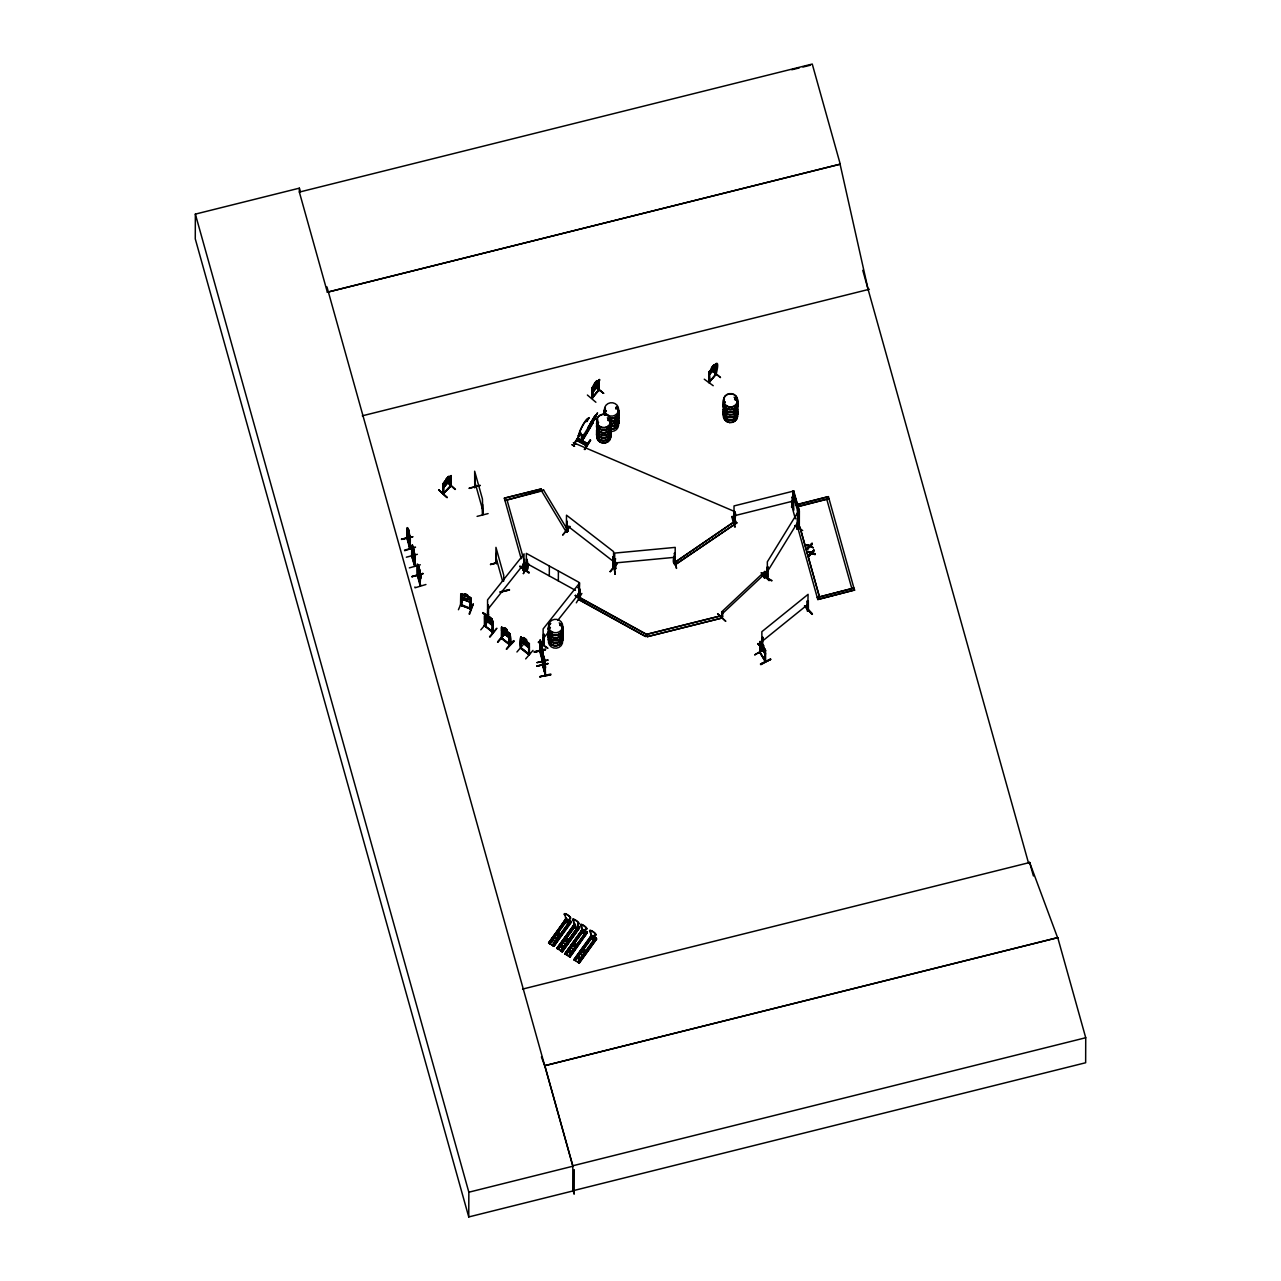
<?xml version="1.0" encoding="UTF-8"?>
<svg xmlns="http://www.w3.org/2000/svg" width="1281" height="1281" viewBox="0 0 1281 1281"><rect width="100%" height="100%" fill="white"/><g stroke="black" fill="none" stroke-linecap="round" stroke-linejoin="round"><path stroke-width="1.5" d="M300.411 191.958L299.354 188.163L195.353 214.119L195.272 238.874L468.75 1216.95L572.751 1190.994L572.831 1165.774L544.841 1065.664L1057.738 937.628L1085.728 1037.738L1085.648 1062.75L572.751 1190.786M299.338 191.974L299.354 188.163M327.36 292.212L840.256 164.16L812.25 64.05L299.354 192.086L327.36 292.212L840.256 164.16M401.577 539.461L412.61 536.707M404.524 550.141L415.54 547.211L404.668 550.686M406.349 557.203L417.382 554.321M406.926 538.02L406.99 528.589M407.694 539.317L407.342 527.644L410.208 537.908L410.016 536.339M407.63 539.445L407.486 527.74M408.447 531.167L409.328 536.627L409.344 534.353M408.335 530.782L408.431 529.389L409.824 536.066L409.44 547.788M408.607 530.318L407.966 529.453L409.808 538.34M409.376 534.017L409.183 532.368M409.328 567.883L420.312 564.793M409.584 537.86L409.776 548.796L410.272 548.108M410.304 537.78L410.224 548.716L407.422 538.132M415.044 566.09L411.633 555.89L411.761 546.218M422.826 573.44L411.954 576.514M412.018 557.171C411.153 524.153 416.741 569.901 414.836 565.369M412.226 545.226L412.402 556.482M412.114 545.258L414.596 553.68L414.612 566.426L411.697 555.874M414.211 553.984L413.347 549.341L414.74 558.468L413.058 552.768M414.147 551.647L413.955 549.981M414.115 551.967L414.179 556.595L413.219 548.78L415.108 555.49M414.996 565.738L412.45 556.466M412.338 547.563C415.989 560.646 415.108 553.216 414.66 565.177M414.884 586.986L415.044 587.787L425.933 584.504M415.3 557.715L414.884 561.254L412.674 553.216M417.606 576.61C414.323 539.621 425.884 598.964 418.134 570.333M417.99 576.354L417.83 564.681L418.054 565.562M420.168 575.393L418.343 566.522L420.184 573.119L420.2 585.865L417.286 575.089M418.807 568.22L419.704 573.696L419.704 571.422M418.807 567.819L418.823 566.602M419.592 571.038L419.544 569.421M420.696 574.945L419.912 584.825M420.536 574.865L420.12 585.737M438.887 489.886L447.037 497.604M450.944 486.011L443.242 493.858L443.69 482.985L442.874 493.681L450.736 485.867M446.092 478.998L444.779 484.17L448.478 481.464L449.775 476.948L448.494 477.813L448.494 476.388L443.418 483.257L443.162 493.938L450.736 485.515L450.143 486.732M443.947 493.153L443.947 493.313M443.418 483.257L443.306 486.428L444.251 486.828M443.658 492.881L443.69 482.985M448.398 476.516L448.398 477.733L451.152 475.555L450.944 486.364M449.855 486.732L449.967 480.711M450.255 477.012L450.688 476.052L450.304 486.62M450.592 485.947L450.688 476.052M446.749 482.072L455.059 489.47M458.438 609.724L462.729 599.748M470.832 608.827L460.536 605.192L460.744 594.016L464.17 595.025M460.776 604.36L471.232 608.747L470.175 607.963M461.624 595.633C460.696 592.238 461.736 607.626 461.72 605.128M461.704 605.577L461.768 595.281M464.218 593.695L464.298 595.105L462.601 594.736L462.601 597.01L464.33 598.659L469.294 599.572L469.31 597.298L467.581 596.241C467.997 593.023 460.167 593.487 467.645 595.137L467.645 596.354L471.152 598.003M464.923 594.208L467.005 595.008M469.038 613.983L473.33 603.799L469.615 614.191M469.278 488.413L480.279 485.403L469.182 488.125M470.223 598.515C467.981 623.687 472.849 596.193 470.063 598.851M468.75 1216.95L468.846 1192.211L195.353 214.119M475.123 486.7L474.755 487.645L474.659 471.216L482.441 499.014L482.777 514.514M475.027 477.124L474.739 487.597M477.092 516.371L488.109 513.585M480.791 629.82L488.077 621.333M482.28 504.554L482.377 514.562M482.809 514.754L482.649 504.458M483.017 612.558L492.096 619.283L482.681 613.183M484.426 615.985L484.41 626.057C488.029 629.211 483.882 612.51 485.227 616.609M492.352 631.405L484.778 625.64L484.666 614.8L485.723 615.232M484.698 625.592L485.547 626.233L485.483 616.321M487.565 616.834L487.565 599.86L524.073 553.888L523.385 570.429M487.869 606.105L488.157 605.096L487.821 616.097L488.509 614.768M488.125 616.113L489.854 617.474M488.157 605.096L487.421 615.761M488.461 615.264L488.477 605.321M489.55 636.721L496.868 628.25L490.015 637.073M490.431 617.682L490.351 618.979L490.431 617.682L487.469 615.504L488.205 614.544M496.259 563.128L490.559 564.345M492.577 631.405L493.329 632.43L484.298 625.528L492.977 632.654L492.208 632.19C493.185 600.309 492.753 655.44 493.201 621.541M492.176 618.979L482.921 612.862M492.48 621.845L492.08 632.013M492.208 631.821L493.233 632.366M496.067 553.84L496.484 563.672L495.891 562.855M496.307 553.28L496.275 563.176M497.604 642.101L504.986 633.711L497.62 641.957M501.576 637.538L502.088 638.899L501.592 628.09L502.184 638.979L501.239 638.354L509.966 645.112L510.094 633.919L501.576 627.178L502.536 632.542L509.294 637.762L510.19 637.249M501.319 638.434L501.576 627.178M502.296 638.498L501.463 637.554M503.689 590.765L504.09 590.909M503.705 581.094L503.721 575.153L495.955 547.355L495.891 563.272M504.33 498.181L541.062 489.006L504.33 498.181L521.175 558.74M504.474 629.227C503.337 625.865 508.397 629.724 507.148 631.341L508.669 632.782L508.653 635.056L503.097 630.684L503.113 628.411L504.538 629.131L504.554 627.914M504.89 500.519L543.56 489.983L568.236 531.023L566.314 532.079L541.639 491.023L506.828 500.038M505.034 628.491L506.748 629.852M514.225 641.173L506.523 649.131M507.036 499.974L526.459 569.164L523.657 570.894L524.409 569.933M509.117 634.511C510.959 633.326 507.516 641.205 509.101 644.567C512.304 646.248 510.879 635.024 509.278 632.83M500.214 591.806L509.47 589.981M509.374 634.223L509.085 644.471M506.443 649.099L513.745 640.612L506.507 648.971M516.932 651.997L524.105 643.59M521.335 648.33C517.044 646.985 523.048 623.415 520.935 647.818M521.287 648.698L520.839 637.89L521.175 648.714L529.149 654.927L529.261 643.799M523.305 573.632L528.605 564.088M523.337 570.669L524.057 559.909L524.345 569.709M523.433 573.536L529.021 564.297M523.657 570.894L523.849 569.469M523.689 638.803L523.705 637.586L526.571 639.86L527.9 644.855L523.785 642.582L522.36 638.194L523.785 638.931M524.361 560.133L523.337 570.317M523.801 637.714L523.705 639.011L520.743 637.073L529.437 643.767L523.785 639.331L523.785 641.605L526.459 643.719L526.475 641.445M524.281 638.29L525.995 639.651M525.69 658.898L532.992 650.412M524.089 569.709L526.459 569.469L526.331 553.36L578.9 582.295L578.964 599.492M527.292 569.324L526.171 569.292L526.507 559.06C527.772 560.117 529.389 572.735 526.475 568.588M526.347 569.02L527.18 569.853L526.347 569.388M528.268 653.918C528.525 655.183 529.581 642.822 528.364 644.311M528.717 653.951L528.621 644.023M528.829 573.039L519.686 566.394L529.197 572.543M529.341 643.719L529.469 654.623L521.655 648.33M534.401 652.077L545.514 649.515L534.401 651.949M537.027 666.216L548.108 663.462L537.011 665.96M537.075 662.693L548.172 660.019L537.075 662.517M538.596 641.621L547.756 648.058M539.701 676.768L550.91 674.799L539.669 676.704L550.766 674.014M539.893 651.981L540.262 650.604M539.845 641.221L539.717 651.244L542.423 661.14M540.454 652.093C537.908 624.856 543.672 653.454 541.078 642.069M540.454 651.933L540.198 640.276L542.632 653.983M541.222 643.815L542.023 649.307L542.023 647.033M541.094 643.43L541.19 642.037M542.568 665.624L541.879 645.032M542.92 650.572L543.064 665.944M543.064 666.104C539.942 629.499 550.141 691.051 542.92 657.521M543.56 489.983L541.639 491.344L541.062 489.006M543.448 635.152L543.736 634.159L543.576 644.679M543.736 634.159L543.08 644.311M543.817 657.826L544.617 663.318L544.633 661.044M543.704 657.441L543.801 656.048L544.665 659.491M544.057 644.423C543.785 642.133 543.448 645.896 544.057 644.423L544.057 634.367M544.489 659.042L545.033 675.503L545.178 664.471M542.407 665.127L545.418 674.911M545.114 663.062L545.482 674.815M1057.738 937.628L544.841 1065.664M549.309 575.922L549.341 566.026M550.654 940.542L555.362 943.44M551.839 938.909L556.546 941.807M556.931 931.831L561.654 934.746M558.34 580.901L558.388 571.006M560.149 944.385L564.857 947.3M570.061 526.491L562.839 534.85M561.911 941.935L566.618 944.85M563.48 939.774L568.204 942.672M566.314 532.079L568.236 531.023M566.362 530.67L566.506 515.202L613.567 551.615L613.599 567.611L612.654 566.634L613.503 567.627M565.465 954.105C578.083 961.951 560.71 951.03 565.658 954.217L582.166 931.351L581.526 926.147A3.795 1.025 35.8 0 1 581.542 924.402A3.795 1.025 35.8 0 1 585.977 927.268A3.795 1.025 35.8 0 1 585.977 929.013L585.177 933.561M567.499 531.375L566.73 520.919L567.275 521.815C566.314 531.599 569.196 530.558 566.442 531.167M567.515 525.338L567.339 531.791L566.362 531.039M567.179 919.47L549.485 943.569L566.81 919.374L566.266 918.237L549.229 943.392M566.891 951.255L571.598 954.153M569.196 919.87L569.34 920.735M569.837 947.171L574.545 950.07M570.605 921.551L553.904 946.371L571.358 922.288L567.739 920.03M571.406 944.994L576.114 947.908M574.464 443.995L580.805 433.106L574.448 443.786M573.167 942.544L577.891 945.458M573.183 926.916L572.815 926.163L577.155 929.494M574.256 1169.665L574.16 1194.196L573.167 1190.673M576.338 602.823L581.878 593.423M576.946 439.847L586.89 445.18L576.978 439.639M587.547 443.883L577.651 438.55L587.595 443.979M578.099 597.314L577.955 593.551M578.996 597.731L578.307 596.994M577.171 955.61L581.878 958.524M579.925 598.723L579.236 599.956L579.636 588.956L579.332 589.965M578.916 599.732L579.653 582.951L543.144 628.923L543.032 644.919L543.704 643.686M579.877 600.309L580.982 598.179L646.681 634.351L720.178 616.001L720.739 618.339L647.257 636.689L646.681 634.351L645.576 636.465L579.877 600.309L580.982 598.179M578.932 927.044L561.863 951.543L560.694 950.886L576.962 928.389M580.021 598.691L579.957 589.18M581.67 436.036L581.59 442.329L581.606 436.132M581.494 442.025L582.038 434.883L583.127 435.572L582.295 436.501M581.91 435.188C580.357 449.199 586.025 440.36 581.398 435.924L582.038 434.883M582.439 436.421L582.327 442.602L582.903 441.657M582.439 435.108L582.086 436.293M582.999 441.961L582.919 437.013M583.912 437.061L583.912 438.262M583.816 434.835L593.087 419.528M583.479 434.691L583.463 438.326L592.719 422.97M584.905 449.615L590.557 440.248M590.573 440.28L584.44 449.183M575.249 595.665L584.408 602.086L575.249 595.473M584.456 601.974L575.585 595.201M584.136 929.446L585.577 931.447M595.889 402.25L587.387 395.028M595.665 415.925L597.554 412.866L587.963 430.256L588.043 427.31L595.569 415.076L595.601 418.054M569.469 956.635L587.21 931.992L570.333 954.857M592.479 387.519L591.71 398.263L598.835 389.632M592.831 397.574L591.726 397.911M590.205 938.156L589.836 937.404L594.176 940.718M592.222 398.359L592.254 387.647C613.487 361.786 581.126 408.735 598.531 384.989M592.847 397.318L592.462 389.504M592.767 397.815L592.783 387.759L591.822 388.287M594.624 383.275L592.174 387.727M595.105 383.099L596.53 381.45M593.231 935.434L594.672 937.452M598.163 390.225L599.156 390.385L599.252 379.496C597.058 383.067 596.674 379.72 596.914 382.01L598.099 381.049L596.898 385.661L593.519 388.623L594.72 384.572M595.937 937.756L578.628 962.704L577.635 962.047L595.777 938.397L593.231 936.523M598.115 390.833L598.211 384.812M598.531 381.081L598.868 380.089L598.659 390.609M598.868 380.089L599.236 390.241M596.113 387.759L603.527 393.171M610.14 571.646L617.33 563.08L610.204 571.486M613.519 567.179C611.694 566.538 615.36 565.866 613.791 557.347L612.75 557.027L613.343 567.547M612.991 556.739L612.862 566.554M613.759 563.464L614.96 574.176M674.174 553.504C676.368 550.446 670.539 564.088 675.055 563.432L675.215 547.387L614.72 553.088L614.544 569.02C617.762 569.901 613.919 557.251 615.713 558.996M645.576 636.465L579.877 599.988M720.178 616.001L646.681 634.351M647.257 636.689L720.739 618.339M736.751 522.904L735.47 520.887L673.742 563.128L675.039 564.841L736.751 522.904L675.039 564.841M674.27 563.144L675.247 562.567M675.007 562.887L674.19 563.448M709.738 381.338L709.402 371.65L708.633 382.395L716.031 374.116M716.079 374.148L708.937 382.619L709.178 371.778M709.674 381.834L709.386 375.605M711.547 368.752L713.821 364.717L713.837 366.126L715.006 365.165L713.821 369.793L710.443 372.739L711.563 367.535M713.213 385.709L704.262 379.192M713.917 364.781L713.821 365.934M715.406 374.741L715.118 368.928M715.439 365.197L715.791 364.204L715.535 375.045M715.791 364.204L716.159 374.356M716.079 374.5C722.708 347.872 706.279 378.327 709.882 370.545M717.664 613.759L725.799 621.333L717.6 613.823M711.596 370.497L720.466 377.431M722.036 617.586L722.452 611.678L722.004 612.638M722.452 611.678L721.747 617.202M722.676 617.01L722.724 611.934M735.294 526.907L732.316 516.291M735.086 521.303C732.796 524.602 738.112 512.208 733.901 511.599L733.997 521.943L734.029 505.931L792.827 491.264L792.699 509.165L795.325 518.805M734.894 521.735L734.894 515.154M735.47 520.887L675.375 562.023M763.092 650.204L754.797 654.751M758.112 643.526L763.844 650.924L758.048 643.735M759.713 642.486L760.177 653.326L760.562 643.142L759.713 642.486L760.562 643.142M760.161 641.509L760.241 653.07M760.818 664.711L770.714 659.347L760.514 664.022M761.923 644.231L761.859 631.693L808.087 594.352L807.67 611.197L807.286 600.997L808.327 600.645L808.391 610.541L807.51 611.181L807.286 600.997M761.859 644.087L761.09 643.046L761.971 647.962L764.677 651.244M762.179 647.85L762.611 637.057L762.019 646.857L763.748 649.723L762.019 644.583M762.339 643.67L763.46 645.512M762.595 642.79L762.611 637.057M762.964 649.947L754.845 654.863M763.828 645.88L761.859 642.87L764.693 648.987L765.221 661.636L765.093 650.62L765.253 651.645M765.093 577.01L764.036 577.587L764.677 576.626M765.093 577.187L764.869 571.854L764.565 577.763M765.141 572.127L764.405 577.763L765.205 576.818M764.789 576.802L764.869 571.326L721.731 611.838L721.619 617.394L722.516 616.545M764.725 660.82L765.093 650.62M765.59 661.3L760.017 652.189L760.097 641.397L765.51 650.572L765.622 661.46L759.585 652.061L765.173 661.54M767.383 577.667L767.815 567.003L766.967 567.659C768.536 581.59 766.679 576.338 766.887 577.395M767.479 566.81L767.495 576.61M769.112 580.661L761.138 572.943M770.714 659.395L760.53 664.038M771.915 580.533L762.099 575.057M791.914 507.148L792.539 506.427L792.683 507.308M791.818 501.736L791.61 500.695L792.299 505.114M791.802 497.524C792.907 493.489 791.306 511.103 791.77 506.619M792.25 507.836L791.674 505.803M793.243 491.183L793.195 507.756L793.66 490.703L799.36 511.087L799.296 527.74L798.431 526.491L798.431 510.222L793.724 492.865L792.747 493.105L797.471 510.462L797.567 527.772M792.699 509.165L793.66 508.925L793.66 490.703M797.951 527.692L796.942 528.813L797.006 524.537M797.278 528.989L797.551 517.972L797.374 518.997M798.8 511.039L798.736 527.596M799.936 527.148L819.376 596.642L799.936 527.148L797.791 527.692L817.79 599.524L854.539 590.029L817.79 599.524M802.691 530.542L794.732 525.578M806.229 544.745C806.021 546.523 807.03 543.336 809.592 545.754L812.058 543.288L810.329 546.266L812.282 544.329M807.43 549.229L809.112 546.298L807.43 549.229L809.864 546.603L813.275 547.628M808.119 551.503L811.001 553.28L808.119 551.503L811.481 552.511L813.947 550.045L812.218 553.024L814.94 553.808L812.218 553.024M811.754 553.568C819.712 556.546 809.992 550.67 809.32 556.002L811.001 553.072M809.32 556.002L809.096 554.961M806.229 544.953L809.592 545.754M808.119 551.711L811.481 552.511M804.964 605.865L812.458 614.015L804.532 606.041M812.058 543.288L809.592 545.962M813.947 550.045L811.481 552.719M814.188 551.102L812.218 552.816M817.23 597.49L853.979 588.011L819.167 597.01M826.837 499.51L851.833 588.539M795.549 504.842L828.423 496.628L795.549 505.146M578.051 596.978L579.028 597.827M582.903 435.716L582.118 435.06M503.465 590.221L503.545 590.685M549.245 627.594L550.43 627.418L549.341 627.898M549.325 627.69L550.27 627.946M560.085 625.208C560.053 626.313 562.519 622.742 561.526 625.624M561.67 633.198L561.719 632.382M598.403 422.458L597.522 422.81L598.595 422.218M610.605 432.402A7.094 6.709 0.2 0 1 602.791 440.776A7.206 6.821 0.2 0 1 597.506 430.528L597.603 429.888M597.779 422.938L598.355 422.442M604.424 414.195A7.094 6.709 0.2 0 1 605.385 410.833L605.497 410.336M608.219 419.079L608.155 420.536M608.731 419.047L608.939 420.488L609.324 419.047M609.964 419.768L609.484 420.712M615.729 408.655L616.305 407.39M616.001 408.143L617.426 408.287M724.373 401.529L725.158 401.818L724.213 402.106M734.589 399.224C736.639 395.781 737.44 402.41 734.702 399.448M735.022 399.48L736.367 398.743M565.289 915.451L565.161 915.627A3.795 1.025 35.8 0 1 565.161 913.881A3.795 1.025 35.8 0 1 569.613 916.748A3.795 1.025 35.8 0 1 569.597 918.493L568.94 922.848L565.802 920.815L565.289 915.451A3.795 1.025 35.8 0 1 565.305 913.689A3.795 1.025 35.8 0 1 569.741 916.556A3.795 1.025 35.8 0 1 569.741 918.301L569.068 922.656L565.93 920.639M577.923 923.969L577.251 928.325L574.112 926.307L573.472 921.119A3.795 1.025 35.8 0 1 573.488 919.358A3.795 1.025 35.8 0 1 577.923 922.224A3.795 1.025 35.8 0 1 577.923 923.969L578.051 923.793A3.795 1.025 35.8 0 0 578.051 922.048A3.795 1.025 35.8 0 0 573.616 919.182A3.795 1.025 35.8 0 0 573.616 920.927L574.24 926.115L557.811 949.045L574.705 926.948L558.356 949.397M578.051 923.793L577.379 928.149L574.24 926.115M595.073 935.018L594.272 939.549L591.117 937.532L590.493 932.344A3.795 1.025 35.8 0 1 590.493 930.582A3.795 1.025 35.8 0 1 594.944 933.449A3.795 1.025 35.8 0 1 594.928 935.194L595.073 935.018A3.795 1.025 35.8 0 0 595.073 933.273A3.795 1.025 35.8 0 0 590.637 930.406A3.795 1.025 35.8 0 0 590.621 932.152L591.262 937.34L575.169 960.414M502.44 638.691L510.126 644.391L509.246 643.686M521.335 648.698L520.855 647.417M417.286 575.441L417.734 565.562M559.605 934.842L559.365 933.561M567.915 940.334L567.435 938.845L566.17 938.861M575.906 945.154L575.473 946.067M585.001 951.143L584.568 952.071M733.757 521.159L734.862 520.871M791.562 507.1L792.875 506.78M766.919 577.507L767.831 577.042M797.839 527.82L797.342 528.893L797.567 527.404M598.467 385.021L599.348 382.843M451.056 478.758L444.187 486.94L451.136 478.838M460.696 597.394L461.961 599.06L470.031 602.182M460.824 594.192L461.977 594.064M461.881 599.06L469.983 601.99L471.104 601.381M460.92 604.44L461.464 605.545M470.047 597.138L461.929 594.16M585.001 930.695L585.161 930.15M614.496 568.284L614.784 569.052M606.361 410.961L605.417 411.185M609.932 420.008L609.82 420.248A7.094 6.709 0.2 0 0 607.338 417.798M616.097 407.694L617.794 408.143M617.634 408.671L616.145 407.23M560.373 624.135L560.405 625.32M735.022 398.743L735.214 399.56L735.15 398.599M594.96 419.447L595.553 417.91L587.963 430.256M567.851 920.415L568.236 920.366M733.965 521.047L735.086 521.207M524.313 570.141L522.744 564.056M579.893 599.204L579.3 599.604M761.795 575.553L771.706 580.885M558.18 933.176L557.699 935.434M575.697 945.73L575.601 944.273L574.096 944.081M591.79 398.183L598.659 390M709.642 381.898L708.633 382.026M580.805 433.106L573.936 443.69M581.814 436.148L582.439 434.691M582.727 434.835L581.814 435.732M583.367 438.23L592.719 422.634M593.071 422.826L583.816 438.55L583.864 434.419L584.008 437.413M584.376 449.343L590.045 439.783M526.507 559.06L527.212 559.861M767.815 567.003L766.967 567.659M589.965 424.011L594.896 415.717M767.303 571.726L797.871 522.04M538.228 642.277L547.676 648.346M675.279 562.935L674.27 563.096M566.266 918.237L548.572 942.976L566.634 918.477M566.266 918.957L548.62 942.992C562.167 951.335 544.169 939.533 550.093 943.953M549.533 943.585L567.131 919.518M551.214 942.304L566.394 921.471M553.488 943.745L568.54 922.816M569.276 923.297L552.335 945.362L570.077 921.311L571.038 922L553.344 946.002M552.735 945.538L570.621 921.039M553.248 945.954L570.974 921.279M574.577 923.729L556.931 948.484M574.945 923.953L556.819 948.404L574.577 924.37M574.945 924.482L557.491 948.853L574.945 924.754M578.436 926.9L579.669 927.764L562.263 951.879L557.203 948.34L557.763 949.013L575.505 924.962M577.507 925.346L577.651 926.227M560.646 950.838L576.85 928.309M560.998 950.982L578.388 926.787M578.932 926.531L561.302 951.271L579.284 926.755M561.654 951.495L579.348 927.492M579.604 927.732L562.263 951.879M585.305 933.369L582.038 931.527L581.526 926.147M564.761 953.64L582.503 928.949M565.065 953.769L582.503 929.606M565.161 953.817L582.551 929.702M565.369 954.041L582.759 929.91M583.415 930.182L565.77 954.297L583.463 930.294M566.282 954.633L572.191 946.659M574.4 943.376L582.631 932.184M584.889 929.798L584.873 930.614M585.977 929.013L585.833 929.205A3.795 1.025 35.8 0 0 585.849 927.46A3.795 1.025 35.8 0 0 581.398 924.594A3.795 1.025 35.8 0 0 581.398 926.339M584.777 933.529L568.572 956.074L569.581 956.715M584.072 930.614L587.226 932.68L586.314 932.024L568.668 956.138L586.858 931.751M569.485 956.667L587.21 931.992M569.789 956.779L587.226 932.616L570.141 957.083M575.377 960.622L573.856 959.645L591.598 934.954M591.598 935.594L573.952 959.709M590.813 937.596L574.561 960.093M575.073 960.35L592.559 936.283M576.53 959.021L591.726 938.172M594.016 936.635L593.711 935.803M594.672 936.363L593.087 935.658M578.82 960.462L593.872 939.533M578.628 962.704L596.305 937.98M596.61 938.957L579.22 963.088L596.69 938.989L593.071 936.731M406.926 538.26L409.76 548.684M417.782 575.553L420.584 585.273M488.477 615.008L487.949 615.937M578.98 599.636L579.508 598.803M487.533 609.756L524.041 563.784M543.112 638.819L549.197 631.149M557.715 620.436L579.62 592.847M767.431 577.331L767.335 561.831L797.903 512.144L797.919 527.596M591.454 424.539L589.965 426.365L595.601 416.069M605.561 410.48L605.273 411.153A7.206 6.821 0.2 0 0 604.312 414.484M597.522 422.218L597.763 422.538A7.094 6.709 0.2 0 0 602.823 432.53A7.094 6.709 0.2 0 0 610.621 424.171M798.415 517.86L798.511 518.613M798.399 524.473L798.575 524.233M569.613 526.331L562.823 534.994M613.791 557.347L612.75 557.027M610.22 571.678L617.378 563.272M596.898 380.585L594.544 383.339L596.994 380.665M592.094 398.423L599.156 390.016M603.543 393.315L596.482 387.294M709.706 371.89L708.745 372.403M709.017 382.539L716.063 374.34M720.402 377.543L711.916 370.289M484.586 614.88L485.691 615.168M484.586 618.163L492.32 625.464L493.281 624.856L492.24 625.368M485.563 620.148L492.32 625.464M492.256 620.532L493.297 621.589M502.584 627.546L501.495 627.274M501.56 630.444L502.472 632.526L509.294 637.762M507.324 631.277L504.378 627.882M520.726 640.34L528.461 647.642M523.705 637.586L526.491 639.94M521.703 642.325L528.477 647.449L529.437 647.033M529.373 654.495L520.71 647.706L528.989 654.799M584.793 951.735L582.775 951.831M807.43 549.021L809.864 546.603M809.32 555.794L811.754 553.376M758.064 643.574L763.028 649.179M444.235 481.992L450.239 476.036M443.979 483.241L442.986 483.69M438.887 490.079L447.149 497.524L438.839 489.95M809.08 555.169L811.001 553.28M764.116 577.507L764.933 576.546M721.715 614.304L764.853 573.808M761.442 572.655L769.545 580.245M540.454 651.725L542.536 659.987M761.811 641.589L808.055 604.248M469.983 601.99L471.024 601.221L470.992 598.083L470.992 608.763M605.593 410.657L606.361 410.56M608.155 419.063L609.996 419.528M725.126 402.458L724.422 402.282A7.094 6.709 0.2 0 0 729.562 412.418A7.094 6.709 0.2 0 0 737.376 404.059M560.277 624.439L561.783 624.856M560.55 625.464L561.43 624.888M807.863 610.252L807.478 610.925M759.985 644.727L760.658 647.017M765.686 650.604L765.061 649.179M765.093 654.127L760.61 646.985L765.67 653.87M760.594 664.327L770.441 658.882M410.288 541.014L407.454 530.878L407.678 533.344M412.226 548.508L415.06 558.644M791.77 507.068L792.667 506.812M792.667 507.26L791.562 506.732M734.702 527.035L731.755 516.611M617.202 408.943L615.953 408.783M608.203 420.44L609.452 420.6M561.254 625.688L560.021 625.528M575.633 444.251L573.36 442.666L735.006 511.695M578.788 597.859L577.955 597.731M558.964 935.418L557.443 935.13M567.275 940.911L566.298 940.959M575.201 946.131L574.224 946.195M583.191 950.086L584.985 950.934M413.219 550.59L413.667 553.392L413.026 552.511M414.339 552.735L413.219 549.357M414.9 556.322L414.355 555.474M496.516 563.624L496.323 562.759L490.559 564.569M490.543 564.473L496.067 562.967M500.15 592.014L509.39 589.532M500.295 592.302L509.47 589.917M362.283 415.829L869.367 289.25M407.678 528.413L407.454 527.612M409.263 532.832L408.431 529.389M412.626 536.755L401.433 539.141L412.626 536.963M412.418 550.91L414.788 558.916M419.736 569.869L418.663 566.474M420.264 573.44L420.568 574.977M422.842 573.472L411.97 576.77M411.938 576.642L422.97 573.904M733.997 515.843L792.795 501.159M798.047 506.379L828.983 498.661L798.047 506.7M799.36 511.087L793.163 490.815M799.936 527.468L796.942 528.813M522.584 989.092L1029.652 862.513L1057.738 938.092M572.831 1165.774L1085.728 1037.738M468.846 1192.211L572.831 1166.238L326.959 286.928M791.77 69.75L799.216 67.941M802.947 67.028L810.393 65.219M797.471 510.462L798.431 510.222M797.423 526.523L798.383 526.283M1029.652 862.513L1028.451 862.802L862.77 270.291M541.943 646.729L542.648 649.035M534.417 652.205L545.514 649.723M534.289 651.645L545.386 649.163M543.08 659.939L545.242 667.993M542.536 660.356L542.568 650.46M537.011 666.088L548.092 663.606M567.195 531.375L566.506 530.862M509.822 644.679L501.72 637.97M560.47 623.879L561.302 623.991M615.52 568.492L614.528 568.588L615.633 568.428M614.656 569.004L615.681 568.908M614.672 562.983L675.183 557.283M558.18 933.273L559.124 933.465M583.976 952.231L583.031 952.039M470.848 609.132L460.728 605.256M573.856 959.645L579.3 963.12M806.454 545.546L809.112 546.507M810.329 546.058L813.275 547.836M407.31 538.292L410.224 548.476M540.198 650.668L542.52 660.243M709.178 375.189L716.255 366.958M593.039 391.329L592.27 391.073M577.891 438.294L587.819 443.626M578.179 587.499L579.076 587.979L577.987 587.819M526.299 563.256L575.441 590.317M582.711 599.444L646.681 634.655M504.858 633.791L497.685 642.197M591.262 937.34L594.4 939.373M520.006 566.154L529.197 572.559M488.509 614.864L487.485 615.617L490.255 617.73M597.619 422.938L597.747 423.018A7.094 6.709 0.2 0 0 602.823 432.978A7.094 6.709 0.2 0 0 610.621 424.619A7.206 6.821 0.2 0 1 602.807 432.93A7.206 6.821 0.2 0 1 597.538 422.746L597.522 422.618A7.206 6.821 0.2 0 0 602.807 432.786A7.206 6.821 0.2 0 0 610.733 424.299M596.113 387.551L603.591 393.283M566.474 525.098L613.535 561.526M485.611 615.248L493.217 621.685M447.149 481.864L455.444 489.278M490.335 618.851L491.76 620.404L491.76 622.678L486.204 618.291L486.204 616.017L487.645 616.737L487.517 615.408M804.516 606.057L811.978 614.416M757.984 643.815L762.964 649.243M724.293 409.952L724.341 410.144A7.094 6.709 0.2 0 0 729.546 420.2A7.094 6.709 0.2 0 0 737.36 411.841M605.513 410.881L605.192 410.849A7.206 6.821 0.2 0 0 604.312 414.355M673.742 562.823L675.039 564.521M793.003 500.407L793.099 501.191M793.019 500.919L793.195 500.983M582.775 951.943L582.471 950.966M573.68 945.938L573.392 944.962M414.676 558.308L412.738 547.067L413.219 548.38M414.58 555.954L412.738 549.341L413.251 550.734M542.455 651.02L540.79 642.101L541.222 643.414M545.065 665.031L543.384 656.112L543.817 657.425M542.936 664.759L545.418 675.263L542.936 665.127M484.762 618.131L485.707 620.068M597.49 430.4L597.587 430.72A7.094 6.709 0.2 0 0 602.791 440.776A7.206 6.821 0.2 0 0 610.717 432.225M561.686 632.157L561.831 632.67A7.206 6.821 0.2 0 1 556.482 642.934A7.206 6.821 0.2 0 1 548.604 634.383A7.11 6.725 0.2 0 0 556.466 642.694A7.11 6.725 0.2 0 0 561.735 632.67M542.92 654.255L543.24 655.119M541.415 1056.905L544.841 1066.128M413.251 551.15L414.179 554.321L413.219 551.054M791.338 501.56L793.82 510.222M1029.62 862.369L1033.431 875.98M828.423 496.628L854.539 590.349M814.94 553.6L815.164 554.593M793.547 492.673L798.479 510.318M474.627 481.112L482.393 508.909M495.923 557.267L502.648 581.35M420.328 574.833L420.584 575.761L419.944 574.929M417.782 575.201L420.632 585.529M414.179 553.92L414.676 556.034M840.24 164.881L868.15 289.554M412.098 548.524L412.45 550.958M613.887 563.272L615.12 574.192M561.751 628.074A7.11 6.725 0.2 0 1 556.482 638.082A7.11 6.725 0.2 0 1 548.716 629.66M561.831 627.866A7.206 6.821 0.2 0 1 556.498 638.018A7.206 6.821 0.2 0 1 548.62 629.467M561.751 630.476A7.126 6.741 0.2 0 1 556.482 640.5A7.126 6.741 0.2 0 1 548.7 632.045M561.751 630.268A7.126 6.741 0.2 0 1 556.482 640.292A7.126 6.741 0.2 0 1 548.7 631.837M560.71 623.719A7.206 6.821 0.2 0 1 557.427 635.12A7.206 6.821 0.2 0 1 548.636 626.745A7.206 6.821 0.2 0 0 557.427 634.976A7.206 6.821 0.2 0 0 560.71 623.591A7.11 6.725 0.2 0 1 557.411 634.736A7.11 6.725 0.2 0 1 548.732 626.473M549.357 625.096A7.206 6.821 0.2 0 1 550.51 623.687M561.751 627.626A7.11 6.725 0.2 0 1 556.482 637.634A7.11 6.725 0.2 0 1 548.716 629.195M559.173 622.87A7.11 6.725 0.2 0 1 562.023 631.549A7.11 6.725 0.2 0 1 553.136 634.992A7.11 6.725 0.2 0 1 548.716 626.921M550.51 623.543A7.206 6.821 0.2 0 0 549.357 624.952A7.11 6.725 0.2 0 1 550.574 623.463M561.719 635.856A7.11 6.725 0.2 0 1 556.45 645.88A7.11 6.725 0.2 0 1 548.684 637.442M561.815 635.664A7.206 6.821 0.2 0 1 556.466 645.816A7.206 6.821 0.2 0 1 548.588 637.249M561.719 638.146A7.126 6.741 0.2 0 1 556.45 648.17A7.126 6.741 0.2 0 1 548.668 639.731M561.735 630.62A7.094 6.709 0.2 0 1 556.466 640.612A7.094 6.709 0.2 0 1 548.716 632.19M561.815 632.926A7.206 6.821 0.2 0 1 556.482 643.078A7.11 6.725 0.2 0 1 548.7 634.703M548.604 634.527A7.206 6.821 0.2 0 0 556.482 643.078A7.11 6.725 0.2 0 0 561.735 633.134M561.719 635.408A7.11 6.725 0.2 0 1 556.45 645.416A7.11 6.725 0.2 0 1 548.684 636.977M737.488 403.867A7.206 6.821 0.2 0 1 729.562 412.37A7.206 6.821 0.2 0 1 724.293 402.186A7.206 6.821 0.2 0 0 729.562 412.226A7.206 6.821 0.2 0 0 737.488 403.723M737.376 406.189A7.094 6.709 0.2 0 1 729.562 414.548A7.094 6.709 0.2 0 1 724.373 404.524M735.646 398.071A7.206 6.821 0.2 0 1 736.031 407.278A7.206 6.821 0.2 0 1 726.375 408.447A7.206 6.821 0.2 0 1 724.293 399.448M737.376 403.595A7.094 6.709 0.2 0 1 729.578 411.954A7.094 6.709 0.2 0 1 724.389 401.93M737.392 401.321A7.094 6.709 0.2 0 1 729.578 409.68A7.094 6.709 0.2 0 1 724.389 399.656M734.093 397.238A7.094 6.709 0.2 0 1 736.687 399.704M735.566 397.847A7.094 6.709 0.2 0 1 735.951 406.91A7.094 6.709 0.2 0 1 726.439 408.063A7.094 6.709 0.2 0 1 724.389 399.208M737.456 411.649A7.206 6.821 0.2 0 1 729.53 420.152A7.206 6.821 0.2 0 1 724.261 409.968A7.206 6.821 0.2 0 0 729.53 420.008A7.206 6.821 0.2 0 0 737.456 411.505M737.376 406.589A7.094 6.709 0.2 0 1 729.562 414.964A7.094 6.709 0.2 0 1 724.373 404.924M737.472 408.927A7.206 6.821 0.2 0 1 729.53 417.414A7.206 6.821 0.2 0 1 724.261 407.23M737.36 411.377A7.094 6.709 0.2 0 1 729.546 419.752A7.094 6.709 0.2 0 1 724.357 409.712M737.36 409.103A7.094 6.709 0.2 0 1 729.546 417.478A7.094 6.709 0.2 0 1 724.373 407.438M737.36 408.655A7.094 6.709 0.2 0 1 729.546 417.014A7.094 6.709 0.2 0 1 724.373 406.99M618.371 412.962A7.094 6.709 0.2 0 1 609.66 421.145A7.206 6.821 0.2 0 0 617.778 411.121M604.424 414.644A7.094 6.709 0.2 0 1 605.385 411.297M618.371 415.236A7.094 6.709 0.2 0 1 609.644 423.435M618.355 415.092A7.078 6.693 0.2 0 1 609.66 423.258M605.289 408.351A7.206 6.821 0.2 0 0 605.273 415.172A7.206 6.821 0.2 0 1 605.289 408.207M618.387 412.498A7.094 6.709 0.2 0 1 609.66 420.696M618.387 410.224A7.094 6.709 0.2 0 1 609.66 418.423A7.206 6.821 0.2 0 0 616.641 406.974A7.206 6.821 0.2 0 1 609.644 418.214M604.664 413.651A7.094 6.709 0.2 0 1 605.385 408.559M616.561 407.214A7.094 6.709 0.2 0 1 617.682 408.607M617.778 410.993A7.206 6.821 0.2 0 1 609.628 420.953M616.561 406.75A7.094 6.709 0.2 0 1 609.676 417.958M605.369 414.82A7.094 6.709 0.2 0 1 605.401 408.111M618.355 420.744A7.094 6.709 0.2 0 1 609.628 428.927A7.206 6.821 0.2 0 0 617.746 418.919M618.339 423.034A7.094 6.709 0.2 0 1 609.628 431.233M618.371 415.492A7.094 6.709 0.2 0 1 609.644 423.691M617.762 416.181A7.206 6.821 0.2 0 1 609.612 426.141A7.094 6.709 0.2 0 0 618.355 418.006M618.355 420.28A7.094 6.709 0.2 0 1 609.628 428.478M617.746 418.775A7.206 6.821 0.2 0 1 609.596 428.735M618.355 417.558A7.094 6.709 0.2 0 1 609.644 425.74M610.621 426.749A7.094 6.709 0.2 0 1 602.807 435.124A7.094 6.709 0.2 0 1 597.619 425.084M608.891 418.503A7.206 6.821 0.2 0 1 609.292 427.71A7.206 6.821 0.2 0 1 599.62 428.879A7.206 6.821 0.2 0 1 597.538 419.88M610.637 421.897A7.094 6.709 0.2 0 1 602.823 430.256A7.094 6.709 0.2 0 1 597.635 420.232M608.811 418.423A7.094 6.709 0.2 0 1 609.196 427.486A7.094 6.709 0.2 0 1 599.684 428.623A7.094 6.709 0.2 0 1 597.635 419.768M610.589 434.707A7.094 6.709 0.2 0 1 602.775 443.066A7.094 6.709 0.2 0 1 597.603 433.042A7.094 6.709 0.2 0 0 602.775 442.906A7.094 6.709 0.2 0 0 610.589 434.547M610.621 427.165A7.094 6.709 0.2 0 1 602.807 435.524A7.094 6.709 0.2 0 1 597.619 425.5M610.717 429.487A7.206 6.821 0.2 0 1 602.791 437.99A7.094 6.709 0.2 0 1 597.619 428.014M610.605 431.953A7.094 6.709 0.2 0 1 602.791 440.312A7.094 6.709 0.2 0 1 597.603 430.288M610.605 429.679A7.094 6.709 0.2 0 1 602.791 438.038A7.206 6.821 0.2 0 1 597.522 427.806A7.206 6.821 0.2 0 0 602.791 437.846A7.206 6.821 0.2 0 0 610.717 429.343M610.605 429.215A7.094 6.709 0.2 0 1 602.807 437.574A7.094 6.709 0.2 0 1 597.619 427.55M446.076 480.615L446.076 482.889L448.478 480.503L448.494 478.229L446.076 480.615M446.509 478.774L448.062 477.237L446.509 478.774M464.33 595.409L464.33 597.683L467.565 598.916L467.581 596.642L464.33 595.409M487.645 617.154L487.629 619.428L490.319 621.541L490.319 619.267L487.645 617.154M504.538 629.531L504.538 631.805L507.212 633.919L507.228 631.645L504.538 629.531M553.6 936.331L558.308 939.485L553.6 936.331M555.169 934.153L559.877 937.324L555.169 934.153M558.964 945.89L563.688 949.061L558.964 945.89M564.505 920.687L569.212 924.37L564.505 920.687M565.257 937.196L569.965 940.35L565.257 937.196M568.075 949.493L572.783 952.648L568.075 949.493M575.986 957.115L580.693 960.286L575.986 957.115M578.932 953.032L583.64 956.202L578.932 953.032M580.501 950.87L585.209 954.025L580.501 950.87M580.741 931.399L585.449 935.082L580.741 931.399M582.263 948.42L586.97 951.591L582.263 948.42M591.47 422.794L591.47 423.931L594.976 417.078L591.47 422.794M594.72 384.973L594.704 387.246L596.914 384.684L596.914 382.411L594.72 384.973M674.655 557.539L676.496 568.412L674.815 557.699M711.628 369.104L711.628 371.378L713.821 368.816L713.837 366.542L711.628 369.104M712.028 367.215L713.453 365.581L712.028 367.215M792.379 500.551L792.699 501.8L792.427 500.615M590.397 425.516L594.848 418.214L593.103 420.376C600.084 407.934 585.401 430.992 592.27 421.721L590.397 425.516M572.111 444.747L574.496 446.284L572.111 444.747M580.357 432.161L578.067 435.94L578.852 434.643A9.575 1.537 -61.7 0 1 583.608 423.659A9.575 1.537 -61.7 0 1 588.347 418.903L589.132 417.606L586.698 421.641L587.483 420.328A7.99 1.281 -61.7 0 0 583.528 424.299A7.99 1.281 -61.7 0 0 579.556 433.474L580.357 432.161M576.69 440.296L586.57 445.708L576.69 440.296M417.814 567.947L418.038 570.397L417.814 567.947M542.824 655.135L542.68 656.176L542.824 655.135M552.015 631.853A7.126 6.741 0.2 0 0 562.727 626.057A7.126 6.741 0.2 0 0 552.063 620.18A7.126 6.741 0.2 0 0 552.015 631.853M726.967 406.077A7.094 6.709 0.2 0 0 737.632 400.312A7.094 6.709 0.2 0 0 727.016 394.468A7.094 6.709 0.2 0 0 726.967 406.077M726.967 406.317A7.094 6.709 0.2 0 0 737.632 400.553A7.094 6.709 0.2 0 0 727.016 394.692A7.094 6.709 0.2 0 0 726.967 406.317M729.53 422.49A7.094 6.709 0.2 0 0 737.344 414.115A7.094 6.709 0.2 0 1 729.53 422.49A7.094 6.709 0.2 0 1 724.341 412.466A7.094 6.709 0.2 0 0 729.53 422.49M605.369 413.587A7.094 6.709 0.2 0 0 604.664 415.188A7.078 6.693 0.2 0 1 605.385 413.427M607.963 415.22A7.094 6.709 0.2 0 0 618.627 409.456A7.094 6.709 0.2 0 0 608.011 403.595A7.094 6.709 0.2 0 0 607.963 415.22M600.213 426.653A7.094 6.709 0.2 0 0 610.877 420.873A7.094 6.709 0.2 0 0 600.261 415.028A7.094 6.709 0.2 0 0 600.213 426.653M600.213 426.893A7.094 6.709 0.2 0 0 610.877 421.113A7.094 6.709 0.2 0 0 600.261 415.268A7.094 6.709 0.2 0 0 600.213 426.893"/></g></svg>
